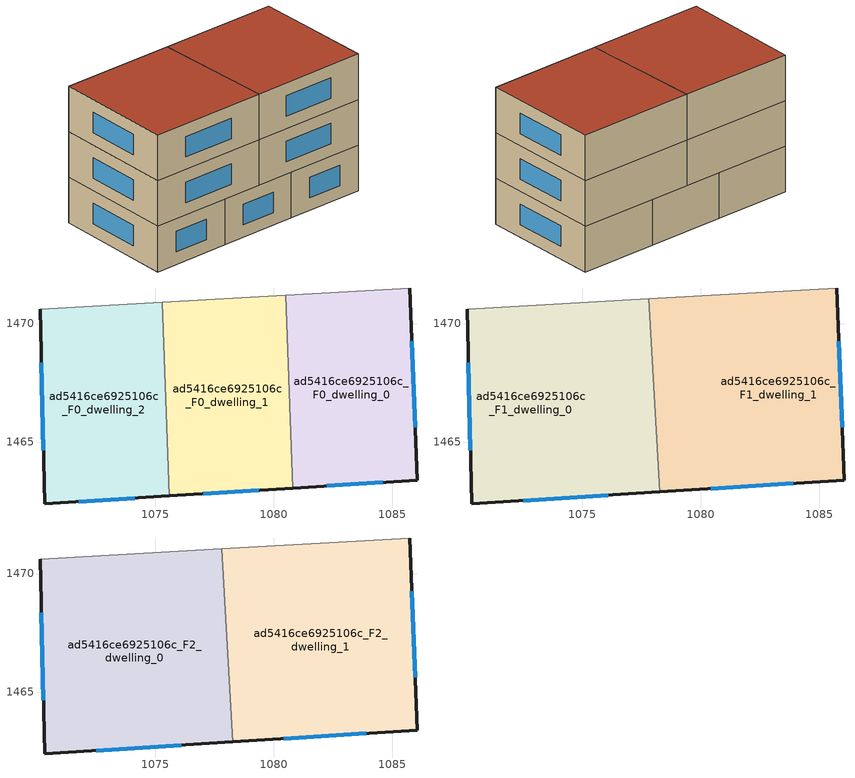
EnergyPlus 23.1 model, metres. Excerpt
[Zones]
ad5416ce6925106c_F0_dwelling_0
 floor ground (EU_floor_Construction): 1085.74,1471.5 1086.04,1463.39 1080.8,1463.06 1080.5,1471.19 z0
 wall outside (EU_wall_Construction): 1080.8,1463.06 1086.04,1463.39 1085.74,1471.5 z0:3
 wall to ad5416ce6925106c_F0_dwelling_1 (EU_wall_Construction): 1080.5,1471.19 1080.8,1463.06 z0:3
 wall adiabatic (EU_wall_Construction): 1085.74,1471.5 1080.5,1471.19 z0:3
 window (EU_Window_Construction): 1085.96,1465.62 1085.83,1469.26 / 1082.24,1463.15 1084.6,1463.3 z0.83:2.17
ad5416ce6925106c_F0_dwelling_1
 floor ground (EU_floor_Construction): 1080.5,1471.19 1080.8,1463.06 1075.58,1462.73 1075.28,1470.89 z0
 wall outside (EU_wall_Construction): 1075.58,1462.73 1080.8,1463.06 z0:3
 wall to ad5416ce6925106c_F0_dwelling_2 (EU_wall_Construction): 1075.28,1470.89 1075.58,1462.73 z0:3
 wall adiabatic (EU_wall_Construction): 1080.5,1471.19 1075.28,1470.89 z0:3
 window (EU_Window_Construction): 1077.02,1462.82 1079.36,1462.97 z0.83:2.17
ad5416ce6925106c_F0_dwelling_2
 floor ground (EU_floor_Construction): 1075.28,1470.89 1075.58,1462.73 1070.33,1462.39 1070.13,1470.6 z0
 wall outside (EU_wall_Construction): 1070.13,1470.6 1070.33,1462.39 1075.58,1462.73 z0:3
 wall adiabatic (EU_wall_Construction): 1075.28,1470.89 1070.13,1470.6 z0:3
 window (EU_Window_Construction): 1071.77,1462.48 1074.14,1462.63 / 1070.19,1468.34 1070.28,1464.65 z0.83:2.17
ad5416ce6925106c_F1_dwelling_0
 floor to ad5416ce6925106c_F0_dwelling_2 (EU_floor_Construction): 1075.28,1470.89 1075.58,1462.73 1070.33,1462.39 1070.13,1470.6 z3
 floor to ad5416ce6925106c_F0_dwelling_1 (EU_floor_Construction): 1077.81,1471.04 1078.27,1462.9 1075.58,1462.73 1075.28,1470.89 z3
 wall outside (EU_wall_Construction): 1070.13,1470.6 1070.33,1462.39 1078.27,1462.9 z3:6
 wall to ad5416ce6925106c_F1_dwelling_1 (EU_wall_Construction): 1078.27,1462.9 1077.81,1471.04 z3:6
 wall adiabatic (EU_wall_Construction): 1077.81,1471.04 1070.13,1470.6 z3:6
 window (EU_Window_Construction): 1072.52,1462.53 1076.09,1462.76 / 1070.19,1468.34 1070.28,1464.65 z3.83:5.17
ad5416ce6925106c_F1_dwelling_1
 floor to ad5416ce6925106c_F0_dwelling_0 (EU_floor_Construction): 1085.74,1471.5 1086.04,1463.39 1080.8,1463.06 1080.5,1471.19 z3
 floor to ad5416ce6925106c_F0_dwelling_1 (EU_floor_Construction): 1080.5,1471.19 1080.8,1463.06 1078.27,1462.9 1077.81,1471.04 z3
 wall outside (EU_wall_Construction): 1078.27,1462.9 1086.04,1463.39 1085.74,1471.5 z3:6
 wall adiabatic (EU_wall_Construction): 1085.74,1471.5 1077.81,1471.04 z3:6
 window (EU_Window_Construction): 1085.96,1465.62 1085.83,1469.26 / 1080.41,1463.03 1083.9,1463.25 z3.83:5.17
ad5416ce6925106c_F2_dwelling_0
 floor to ad5416ce6925106c_F1_dwelling_0 (EU_floor_Construction): 1077.81,1471.04 1078.27,1462.9 1070.33,1462.39 1070.13,1470.6 z6
 wall outside (EU_wall_Construction): 1070.13,1470.6 1070.33,1462.39 1078.27,1462.9 z6:9
 wall to ad5416ce6925106c_F2_dwelling_1 (EU_wall_Construction): 1078.27,1462.9 1077.81,1471.04 z6:9
 wall adiabatic (EU_wall_Construction): 1077.81,1471.04 1070.13,1470.6 z6:9
 window (EU_Window_Construction): 1072.52,1462.53 1076.09,1462.76 / 1070.19,1468.34 1070.28,1464.65 z6.83:8.17
 roof outside (EU_roof_Construction): 1078.27,1462.9 1077.81,1471.04 1070.13,1470.6 1070.33,1462.39 z9
ad5416ce6925106c_F2_dwelling_1
 floor to ad5416ce6925106c_F1_dwelling_1 (EU_floor_Construction): 1085.74,1471.5 1086.04,1463.39 1078.27,1462.9 1077.81,1471.04 z6
 wall outside (EU_wall_Construction): 1078.27,1462.9 1086.04,1463.39 1085.74,1471.5 z6:9
 wall adiabatic (EU_wall_Construction): 1085.74,1471.5 1077.81,1471.04 z6:9
 window (EU_Window_Construction): 1085.96,1465.62 1085.83,1469.26 / 1080.41,1463.03 1083.9,1463.25 z6.83:8.17
 roof outside (EU_roof_Construction): 1086.04,1463.39 1085.74,1471.5 1077.81,1471.04 1078.27,1462.9 z9
[Building]
EU S2 Campaign: North Axis=0; Terrain=City; Solar Distribution=FullExterior
[Site:Location]
Lyon-Bron: Latitude=45.75; Longitude=5; Time Zone=1; Elevation=198
[SizingPeriod:WeatherFileDays]
AnnualSizingPeriod: Begin Month=1; Begin Day of Month=1; End Month=12; End Day of Month=31; Day of Week for Start Day=Monday; Use Weather File Daylight Saving Period=No; Use Weather File Rain and Snow Indicators=No
[MATERIAL]
EU_InternalMass_Material: Roughness=MediumRough; Thickness=0.1; Conductivity=1; Density=1800; Specific Heat=900; Thermal Absorptance=0.9; Solar Absorptance=0.7; Visible Absorptance=0.7
[MATERIAL:NOMASS] Roughness=MediumRough; Thermal Absorptance=0.9; Solar Absorptance=0.7; Visible Absorptance=0.7
Name | Thermal Resistance
EU_wall_NoMass | 0.87146
EU_roof_NoMass | 0.842276
EU_floor_NoMass | 0.496999
[WINDOWMATERIAL:SIMPLEGLAZINGSYSTEM]
EU_Window_SimpleGlazing: UFactor=2.2525; Solar Heat Gain Coefficient=0.76; Visible Transmittance=0.76
[CONSTRUCTION]
EU_wall_Construction: EU_wall_NoMass
EU_roof_Construction: EU_roof_NoMass
EU_floor_Construction: EU_floor_NoMass
EU_Window_Construction: EU_Window_SimpleGlazing
EU_InternalMass_Construction: EU_InternalMass_Material
[ZONE] Type=1; Multiplier=1; Ceiling Height=autocalculate; Floor Area=autocalculate; Part of Total Floor Area=Yes
Name | Volume
ad5416ce6925106c_F0_dwelling_0 | 127.969
ad5416ce6925106c_F1_dwelling_0; ad5416ce6925106c_F2_dwelling_0 | 191.94
ad5416ce6925106c_F0_dwelling_1 | 127.968
ad5416ce6925106c_F1_dwelling_1; ad5416ce6925106c_F2_dwelling_1 | 191.951
ad5416ce6925106c_F0_dwelling_2 | 127.972
[INTERNALMASS] Construction=EU_InternalMass_Construction
Name | Zone or ZoneList | Surface Area
ad5416ce6925106c_F0_dwelling_0_EU_InternalMass | ad5416ce6925106c_F0_dwelling_0 | 42.6563
ad5416ce6925106c_F0_dwelling_1_EU_InternalMass | ad5416ce6925106c_F0_dwelling_1 | 42.6561
ad5416ce6925106c_F0_dwelling_2_EU_InternalMass | ad5416ce6925106c_F0_dwelling_2 | 42.6569
ad5416ce6925106c_F1_dwelling_0_EU_InternalMass | ad5416ce6925106c_F1_dwelling_0 | 63.9798
ad5416ce6925106c_F1_dwelling_1_EU_InternalMass | ad5416ce6925106c_F1_dwelling_1 | 63.9837
ad5416ce6925106c_F2_dwelling_0_EU_InternalMass | ad5416ce6925106c_F2_dwelling_0 | 63.9798
ad5416ce6925106c_F2_dwelling_1_EU_InternalMass | ad5416ce6925106c_F2_dwelling_1 | 63.9837
[OTHEREQUIPMENT] Fuel Type=Electricity; Design Level Calculation Method=Watts/Area; Power per Zone Floor Area=1; Fraction Latent=0; Fraction Radiant=0; Fraction Lost=0; Carbon Dioxide Generation Rate=0; EndUse Subcategory=EU_Step8_InternalGains
Name | Zone or ZoneList or Space or SpaceList | Schedule
EU_Step8_InternalGain_ad5416ce6925106c_F0_dwelling_0_f000 | ad5416ce6925106c_F0_dwelling_0 | EU_Step8_GainSchedule_ad5416ce6925106c_F0_dwelling_0_f000
EU_Step8_InternalGain_ad5416ce6925106c_F0_dwelling_1_f000 | ad5416ce6925106c_F0_dwelling_1 | EU_Step8_GainSchedule_ad5416ce6925106c_F0_dwelling_1_f000
EU_Step8_InternalGain_ad5416ce6925106c_F0_dwelling_2_f000 | ad5416ce6925106c_F0_dwelling_2 | EU_Step8_GainSchedule_ad5416ce6925106c_F0_dwelling_2_f000
EU_Step8_InternalGain_ad5416ce6925106c_F1_dwelling_0_f000 | ad5416ce6925106c_F1_dwelling_0 | EU_Step8_GainSchedule_ad5416ce6925106c_F1_dwelling_0_f000
EU_Step8_InternalGain_ad5416ce6925106c_F1_dwelling_1_f000 | ad5416ce6925106c_F1_dwelling_1 | EU_Step8_GainSchedule_ad5416ce6925106c_F1_dwelling_1_f000
EU_Step8_InternalGain_ad5416ce6925106c_F2_dwelling_0_f000 | ad5416ce6925106c_F2_dwelling_0 | EU_Step8_GainSchedule_ad5416ce6925106c_F2_dwelling_0_f000
EU_Step8_InternalGain_ad5416ce6925106c_F2_dwelling_1_f000 | ad5416ce6925106c_F2_dwelling_1 | EU_Step8_GainSchedule_ad5416ce6925106c_F2_dwelling_1_f000
[ZONEVENTILATION:DESIGNFLOWRATE] Schedule=EU_AlwaysOn; Design Flow Rate Calculation Method=AirChanges/Hour; Air Changes per Hour=0.425; Ventilation Type=Natural; Fan Pressure Rise=0; Fan Total Efficiency=1; Constant Term Coefficient=1; Temperature Term Coefficient=0; Velocity Term Coefficient=0; Velocity Squared Term Coefficient=0; Minimum Indoor Temperature=-100; Maximum Indoor Temperature=100; Delta Temperature=-100; Minimum Outdoor Temperature=-100; Maximum Outdoor Temperature=100; Maximum Wind Speed=40
Name | Zone or ZoneList or Space or SpaceList
EU_ConstantAir_ad5416ce6925106c_F0_dwelling_0 | ad5416ce6925106c_F0_dwelling_0
EU_ConstantAir_ad5416ce6925106c_F0_dwelling_1 | ad5416ce6925106c_F0_dwelling_1
EU_ConstantAir_ad5416ce6925106c_F0_dwelling_2 | ad5416ce6925106c_F0_dwelling_2
EU_ConstantAir_ad5416ce6925106c_F1_dwelling_0 | ad5416ce6925106c_F1_dwelling_0
EU_ConstantAir_ad5416ce6925106c_F1_dwelling_1 | ad5416ce6925106c_F1_dwelling_1
EU_ConstantAir_ad5416ce6925106c_F2_dwelling_0 | ad5416ce6925106c_F2_dwelling_0
EU_ConstantAir_ad5416ce6925106c_F2_dwelling_1 | ad5416ce6925106c_F2_dwelling_1
[HVACTEMPLATE:THERMOSTAT] Constant Heating Setpoint=20; Constant Cooling Setpoint=50
EU_HeatOnly_ad5416ce6925106c_F0_dwelling_0; EU_HeatOnly_ad5416ce6925106c_F0_dwelling_1; EU_HeatOnly_ad5416ce6925106c_F0_dwelling_2; EU_HeatOnly_ad5416ce6925106c_F1_dwelling_0; EU_HeatOnly_ad5416ce6925106c_F1_dwelling_1; EU_HeatOnly_ad5416ce6925106c_F2_dwelling_0; EU_HeatOnly_ad5416ce6925106c_F2_dwelling_1
[HVACTEMPLATE:ZONE:IDEALLOADSAIRSYSTEM] System Availability Schedule=EU_AlwaysOn; Maximum Heating Supply Air Temperature=50; Minimum Cooling Supply Air Temperature=13; Maximum Heating Supply Air Humidity Ratio=0.0156; Minimum Cooling Supply Air Humidity Ratio=0.0077; Heating Limit=NoLimit; Cooling Limit=NoLimit; Heating Availability Schedule=EU_AlwaysOn; Cooling Availability Schedule=EU_CoolingOff; Dehumidification Control Type=ConstantSensibleHeatRatio; Cooling Sensible Heat Ratio=0.7; Dehumidification Setpoint=60; Humidification Control Type=None; Humidification Setpoint=30; Outdoor Air Method=None; Outdoor Air Flow Rate per Person=0.00944; Outdoor Air Flow Rate per Zone Floor Area=0; Outdoor Air Flow Rate per Zone=0; Demand Controlled Ventilation Type=None; Outdoor Air Economizer Type=NoEconomizer; Heat Recovery Type=None; Sensible Heat Recovery Effectiveness=0.7; Latent Heat Recovery Effectiveness=0.65
Name | Template Thermostat
ad5416ce6925106c_F0_dwelling_0 | EU_HeatOnly_ad5416ce6925106c_F0_dwelling_0
ad5416ce6925106c_F0_dwelling_1 | EU_HeatOnly_ad5416ce6925106c_F0_dwelling_1
ad5416ce6925106c_F0_dwelling_2 | EU_HeatOnly_ad5416ce6925106c_F0_dwelling_2
ad5416ce6925106c_F1_dwelling_0 | EU_HeatOnly_ad5416ce6925106c_F1_dwelling_0
ad5416ce6925106c_F1_dwelling_1 | EU_HeatOnly_ad5416ce6925106c_F1_dwelling_1
ad5416ce6925106c_F2_dwelling_0 | EU_HeatOnly_ad5416ce6925106c_F2_dwelling_0
ad5416ce6925106c_F2_dwelling_1 | EU_HeatOnly_ad5416ce6925106c_F2_dwelling_1
[SIZING:ZONE] Zone Cooling Design Supply Air Temperature Input Method=SupplyAirTemperature; Zone Cooling Design Supply Air Temperature=13; Zone Heating Design Supply Air Temperature Input Method=SupplyAirTemperature; Zone Heating Design Supply Air Temperature=50; Zone Cooling Design Supply Air Humidity Ratio=0.008; Zone Heating Design Supply Air Humidity Ratio=0.008; Cooling Design Air Flow Method=DesignDay; Cooling Design Air Flow Rate=0; Cooling Minimum Air Flow per Zone Floor Area=0.000762; Cooling Minimum Air Flow=0; Cooling Minimum Air Flow Fraction=0.2; Heating Design Air Flow Method=DesignDay; Heating Design Air Flow Rate=0; Heating Maximum Air Flow per Zone Floor Area=0.002032; Heating Maximum Air Flow=0.141576; Heating Maximum Air Flow Fraction=0.3; Account for Dedicated Outdoor Air System=No; Dedicated Outdoor Air System Control Strategy=NeutralSupplyAir; Dedicated Outdoor Air Low Setpoint Temperature for Design=autosize; Dedicated Outdoor Air High Setpoint Temperature for Design=autosize; Zone Load Sizing Method=Sensible Load Only No Latent Load; Zone Latent Cooling Design Supply Air Humidity Ratio Input Method=HumidityRatioDifference; Zone Cooling Design Supply Air Humidity Ratio Difference=0.005; Zone Latent Heating Design Supply Air Humidity Ratio Input Method=HumidityRatioDifference; Zone Humidification Design Supply Air Humidity Ratio Difference=0.005
ad5416ce6925106c_F0_dwelling_0; ad5416ce6925106c_F0_dwelling_1; ad5416ce6925106c_F0_dwelling_2; ad5416ce6925106c_F1_dwelling_0; ad5416ce6925106c_F1_dwelling_1; ad5416ce6925106c_F2_dwelling_0; ad5416ce6925106c_F2_dwelling_1
[SCHEDULE:CONSTANT]
Name | Hourly Value
EU_AlwaysOn | 1
EU_CoolingOff | 0
[SCHEDULE:FILE] Column Number=1; Rows to Skip at Top=0; Number of Hours of Data=8760; Column Separator=Comma; Interpolate to Timestep=No; Minutes per Item=60; Adjust Schedule for Daylight Savings=Yes
Name | File
EU_Step8_GainSchedule_ad5416ce6925106c_F0_dwelling_0_f000 | ../../schedules/ad5416ce6925106c/ad5416ce6925106c_F0_dwelling_0_f000_gain.csv
EU_Step8_GainSchedule_ad5416ce6925106c_F0_dwelling_1_f000 | ../../schedules/ad5416ce6925106c/ad5416ce6925106c_F0_dwelling_1_f000_gain.csv
EU_Step8_GainSchedule_ad5416ce6925106c_F0_dwelling_2_f000 | ../../schedules/ad5416ce6925106c/ad5416ce6925106c_F0_dwelling_2_f000_gain.csv
EU_Step8_GainSchedule_ad5416ce6925106c_F1_dwelling_0_f000 | ../../schedules/ad5416ce6925106c/ad5416ce6925106c_F1_dwelling_0_f000_gain.csv
EU_Step8_GainSchedule_ad5416ce6925106c_F1_dwelling_1_f000 | ../../schedules/ad5416ce6925106c/ad5416ce6925106c_F1_dwelling_1_f000_gain.csv
EU_Step8_GainSchedule_ad5416ce6925106c_F2_dwelling_0_f000 | ../../schedules/ad5416ce6925106c/ad5416ce6925106c_F2_dwelling_0_f000_gain.csv
EU_Step8_GainSchedule_ad5416ce6925106c_F2_dwelling_1_f000 | ../../schedules/ad5416ce6925106c/ad5416ce6925106c_F2_dwelling_1_f000_gain.csv
